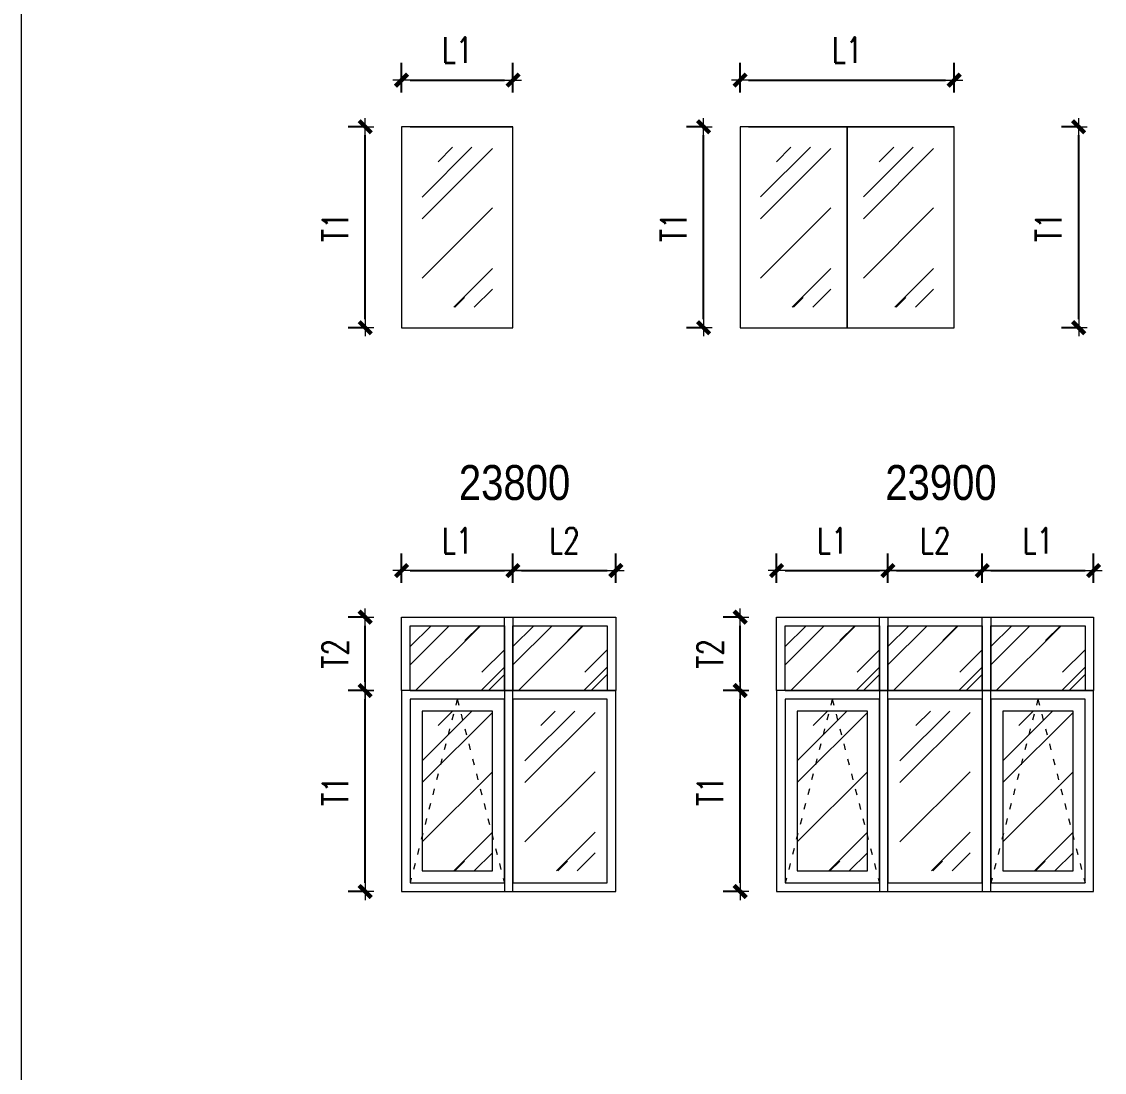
# Model space of a CAD drawing. Header units: centimetres. Extents: x 241563 to 294181, y -34797 to 61752.
# Drawn here: x 247733 to 254052, y 23763 to 29897 of the extents above; entities that cross this region are included whole.
import ezdxf

# ---------------------------------------------------------------- set-up
doc = ezdxf.new("R2010")
doc.units = ezdxf.units.CM
doc.header["$MEASUREMENT"] = 0
doc.linetypes.add('ACAD_ISO03W100', pattern=[30, 12, -18])
doc.layers.add('0.00', color=130, linetype='Continuous', lineweight=0)
doc.styles.add('ISO', font='ARIALN.TTF')
doc.styles.add('TEXT', font='simplex.shx', dxfattribs={"width": 0.75})
doc.dimstyles.new('D100B', dxfattribs={"dimscale": 100, "dimtxt": 1.5, "dimasz": 0.5, "dimexe": 1, "dimexo": 2, "dimgap": 1, "dimtad": 1, "dimdec": 0, "dimzin": 0, "dimdsep": 46, "dimtxsty": 'TEXT', "dimblk1": 'tick', "dimblk2": 'tick', "dimsah": 1, "dimcen": 0, "dimclre": 15, "dimadec": 0, "dimazin": 0, "dimtfac": 1, "dimtdec": 0, "dimtix": 1, "dimtmove": 2, "dimatfit": 3, "dimldrblk": 'tick', "dimfxl": 1, "dimtolj": 1, "dimtzin": 0, "dimarcsym": 0})

# ---------------------------------------------------------------- blocks, each defined once
blk = doc.blocks.new('tick')
for p, q in [((-1, 0), (1, 0)), ((0, 1), (0, -1))]:
    blk.add_line(p, q)
at = {"const_width": 0.5}
blk.add_lwpolyline([(-0.71, -0.71), (0.71, 0.71)], dxfattribs=at)
blk = doc.blocks.new('*D665')
at = {"layer": '0.00', "color": 15, "linetype": 'Continuous', "lineweight": -2, "ltscale": 2, "transparency": 16777216}
for p, q in [((249950.4, 29483.3), (249950.4, 29655.4)), ((250600.4, 29483.3), (250600.4, 29655.4))]:
    blk.add_line(p, q, dxfattribs=at)
at = {"layer": '0.00', "color": 0, "linetype": 'Continuous', "lineweight": -2, "ltscale": 2, "transparency": 16777216}
blk.add_line((250000.4, 29555.4), (250550.4, 29555.4), dxfattribs=at)
at = {"layer": 'Defpoints', "color": 0, "linetype": 'Continuous', "ltscale": 2, "transparency": 16777216}
for p in [(250600.4, 29555.4), (249950.4, 29283.3), (250600.4, 29283.3)]:
    blk.add_point(p, dxfattribs=at)
at = {"layer": '0.00', "color": 0, "linetype": 'Continuous', "lineweight": -2, "ltscale": 2, "transparency": 16777216, "xscale": 50, "yscale": 50, "zscale": 50, "rotation": 180}
blk.add_blockref('tick', (249950.4, 29555.4), dxfattribs=at)
at = {"layer": '0.00', "color": 0, "linetype": 'Continuous', "lineweight": -2, "ltscale": 2, "transparency": 16777216, "xscale": 50, "yscale": 50, "zscale": 50}
blk.add_blockref('tick', (250600.4, 29555.4), dxfattribs=at)
at = {"layer": '0.00', "color": 0, "linetype": 'Continuous', "ltscale": 2, "transparency": 16777216, "insert": (250275.4, 29730.4), "char_height": 150, "attachment_point": 5, "style": 'TEXT'}
blk.add_mtext('\\A1;L1', dxfattribs=at)
blk = doc.blocks.new('*D666')
at = {"layer": '0.00', "color": 15, "linetype": 'Continuous', "lineweight": -2, "ltscale": 2, "transparency": 16777216}
for p, q in [((251925.6, 29483.3), (251925.6, 29655.4)), ((253175.6, 29483.3), (253175.6, 29655.4))]:
    blk.add_line(p, q, dxfattribs=at)
at = {"layer": '0.00', "color": 0, "linetype": 'Continuous', "lineweight": -2, "ltscale": 2, "transparency": 16777216}
blk.add_line((251975.6, 29555.4), (253125.6, 29555.4), dxfattribs=at)
at = {"layer": 'Defpoints', "color": 0, "linetype": 'Continuous', "ltscale": 2, "transparency": 16777216}
for p in [(253175.6, 29555.4), (251925.6, 29283.3), (253175.6, 29283.3)]:
    blk.add_point(p, dxfattribs=at)
at = {"layer": '0.00', "color": 0, "linetype": 'Continuous', "lineweight": -2, "ltscale": 2, "transparency": 16777216, "xscale": 50, "yscale": 50, "zscale": 50, "rotation": 180}
blk.add_blockref('tick', (251925.6, 29555.4), dxfattribs=at)
at = {"layer": '0.00', "color": 0, "linetype": 'Continuous', "lineweight": -2, "ltscale": 2, "transparency": 16777216, "xscale": 50, "yscale": 50, "zscale": 50}
blk.add_blockref('tick', (253175.6, 29555.4), dxfattribs=at)
at = {"layer": '0.00', "color": 0, "linetype": 'Continuous', "ltscale": 2, "transparency": 16777216, "insert": (252550.6, 29730.4), "char_height": 150, "attachment_point": 5, "style": 'TEXT'}
blk.add_mtext('\\A1;L1', dxfattribs=at)
blk = doc.blocks.new('*D670')
at = {"layer": '0.00', "color": 15, "linetype": 'Continuous', "lineweight": -2, "ltscale": 2, "transparency": 16777216}
for p, q in [((249950.4, 26619.8), (249950.4, 26792)), ((250600.4, 26619.8), (250600.4, 26792))]:
    blk.add_line(p, q, dxfattribs=at)
at = {"layer": '0.00', "color": 0, "linetype": 'Continuous', "lineweight": -2, "ltscale": 2, "transparency": 16777216}
blk.add_line((250000.4, 26692), (250550.4, 26692), dxfattribs=at)
at = {"layer": 'Defpoints', "color": 0, "linetype": 'Continuous', "ltscale": 2, "transparency": 16777216}
for p in [(250600.4, 26692), (249950.4, 26419.8), (250600.4, 26419.8)]:
    blk.add_point(p, dxfattribs=at)
at = {"layer": '0.00', "color": 0, "linetype": 'Continuous', "lineweight": -2, "ltscale": 2, "transparency": 16777216, "xscale": 50, "yscale": 50, "zscale": 50, "rotation": 180}
blk.add_blockref('tick', (249950.4, 26692), dxfattribs=at)
at = {"layer": '0.00', "color": 0, "linetype": 'Continuous', "lineweight": -2, "ltscale": 2, "transparency": 16777216, "xscale": 50, "yscale": 50, "zscale": 50}
blk.add_blockref('tick', (250600.4, 26692), dxfattribs=at)
at = {"layer": '0.00', "color": 0, "linetype": 'Continuous', "ltscale": 2, "transparency": 16777216, "insert": (250275.4, 26867), "char_height": 150, "attachment_point": 5, "style": 'TEXT'}
blk.add_mtext('\\A1;L1', dxfattribs=at)
blk = doc.blocks.new('*D671')
at = {"layer": '0.00', "color": 15, "linetype": 'Continuous', "lineweight": -2, "ltscale": 2, "transparency": 16777216}
for p, q in [((252139.1, 26619.8), (252139.1, 26792)), ((252789.1, 26619.8), (252789.1, 26792))]:
    blk.add_line(p, q, dxfattribs=at)
at = {"layer": '0.00', "color": 0, "linetype": 'Continuous', "lineweight": -2, "ltscale": 2, "transparency": 16777216}
blk.add_line((252189.1, 26692), (252739.1, 26692), dxfattribs=at)
at = {"layer": 'Defpoints', "color": 0, "linetype": 'Continuous', "ltscale": 2, "transparency": 16777216}
for p in [(252789.1, 26692), (252139.1, 26419.8), (252789.1, 26419.8)]:
    blk.add_point(p, dxfattribs=at)
at = {"layer": '0.00', "color": 0, "linetype": 'Continuous', "lineweight": -2, "ltscale": 2, "transparency": 16777216, "xscale": 50, "yscale": 50, "zscale": 50, "rotation": 180}
blk.add_blockref('tick', (252139.1, 26692), dxfattribs=at)
at = {"layer": '0.00', "color": 0, "linetype": 'Continuous', "lineweight": -2, "ltscale": 2, "transparency": 16777216, "xscale": 50, "yscale": 50, "zscale": 50}
blk.add_blockref('tick', (252789.1, 26692), dxfattribs=at)
at = {"layer": '0.00', "color": 0, "linetype": 'Continuous', "ltscale": 2, "transparency": 16777216, "insert": (252464.1, 26867), "char_height": 150, "attachment_point": 5, "style": 'TEXT'}
blk.add_mtext('\\A1;L1', dxfattribs=at)
blk = doc.blocks.new('*D683')
at = {"layer": '0.00', "color": 15, "linetype": 'Continuous', "lineweight": -2, "ltscale": 2, "transparency": 16777216}
for p, q in [((250600.4, 26619.8), (250600.4, 26792)), ((251200.4, 26619.8), (251200.4, 26792))]:
    blk.add_line(p, q, dxfattribs=at)
at = {"layer": '0.00', "color": 0, "linetype": 'Continuous', "lineweight": -2, "ltscale": 2, "transparency": 16777216}
blk.add_line((250650.4, 26692), (251150.4, 26692), dxfattribs=at)
at = {"layer": 'Defpoints', "color": 0, "linetype": 'Continuous', "ltscale": 2, "transparency": 16777216}
for p in [(251200.4, 26692), (250600.4, 26419.8), (251200.4, 26419.8)]:
    blk.add_point(p, dxfattribs=at)
at = {"layer": '0.00', "color": 0, "linetype": 'Continuous', "lineweight": -2, "ltscale": 2, "transparency": 16777216, "xscale": 50, "yscale": 50, "zscale": 50, "rotation": 180}
blk.add_blockref('tick', (250600.4, 26692), dxfattribs=at)
at = {"layer": '0.00', "color": 0, "linetype": 'Continuous', "lineweight": -2, "ltscale": 2, "transparency": 16777216, "xscale": 50, "yscale": 50, "zscale": 50}
blk.add_blockref('tick', (251200.4, 26692), dxfattribs=at)
at = {"layer": '0.00', "color": 0, "linetype": 'Continuous', "ltscale": 2, "transparency": 16777216, "insert": (250900.4, 26867), "char_height": 150, "attachment_point": 5, "style": 'TEXT'}
blk.add_mtext('\\A1;L2', dxfattribs=at)
blk = doc.blocks.new('*D684')
at = {"layer": '0.00', "color": 15, "linetype": 'Continuous', "lineweight": -2, "ltscale": 2, "transparency": 16777216}
for p, q in [((252789.1, 26619.8), (252789.1, 26792)), ((253339.1, 26619.8), (253339.1, 26792))]:
    blk.add_line(p, q, dxfattribs=at)
at = {"layer": '0.00', "color": 0, "linetype": 'Continuous', "lineweight": -2, "ltscale": 2, "transparency": 16777216}
blk.add_line((252839.1, 26692), (253289.1, 26692), dxfattribs=at)
at = {"layer": 'Defpoints', "color": 0, "linetype": 'Continuous', "ltscale": 2, "transparency": 16777216}
for p in [(253339.1, 26692), (252789.1, 26419.8), (253339.1, 26419.8)]:
    blk.add_point(p, dxfattribs=at)
at = {"layer": '0.00', "color": 0, "linetype": 'Continuous', "lineweight": -2, "ltscale": 2, "transparency": 16777216, "xscale": 50, "yscale": 50, "zscale": 50, "rotation": 180}
blk.add_blockref('tick', (252789.1, 26692), dxfattribs=at)
at = {"layer": '0.00', "color": 0, "linetype": 'Continuous', "lineweight": -2, "ltscale": 2, "transparency": 16777216, "xscale": 50, "yscale": 50, "zscale": 50}
blk.add_blockref('tick', (253339.1, 26692), dxfattribs=at)
at = {"layer": '0.00', "color": 0, "linetype": 'Continuous', "ltscale": 2, "transparency": 16777216, "insert": (253064.1, 26867), "char_height": 150, "attachment_point": 5, "style": 'TEXT'}
blk.add_mtext('\\A1;L2', dxfattribs=at)
blk = doc.blocks.new('*D685')
at = {"layer": '0.00', "color": 15, "linetype": 'Continuous', "lineweight": -2, "ltscale": 2, "transparency": 16777216}
for p, q in [((253339.1, 26619.8), (253339.1, 26792)), ((253989.1, 26619.8), (253989.1, 26792))]:
    blk.add_line(p, q, dxfattribs=at)
at = {"layer": '0.00', "color": 0, "linetype": 'Continuous', "lineweight": -2, "ltscale": 2, "transparency": 16777216}
blk.add_line((253389.1, 26692), (253939.1, 26692), dxfattribs=at)
at = {"layer": 'Defpoints', "color": 0, "linetype": 'Continuous', "ltscale": 2, "transparency": 16777216}
for p in [(253989.1, 26692), (253339.1, 26419.8), (253989.1, 26419.8)]:
    blk.add_point(p, dxfattribs=at)
at = {"layer": '0.00', "color": 0, "linetype": 'Continuous', "lineweight": -2, "ltscale": 2, "transparency": 16777216, "xscale": 50, "yscale": 50, "zscale": 50, "rotation": 180}
blk.add_blockref('tick', (253339.1, 26692), dxfattribs=at)
at = {"layer": '0.00', "color": 0, "linetype": 'Continuous', "lineweight": -2, "ltscale": 2, "transparency": 16777216, "xscale": 50, "yscale": 50, "zscale": 50}
blk.add_blockref('tick', (253989.1, 26692), dxfattribs=at)
at = {"layer": '0.00', "color": 0, "linetype": 'Continuous', "ltscale": 2, "transparency": 16777216, "insert": (253664.1, 26867), "char_height": 150, "attachment_point": 5, "style": 'TEXT'}
blk.add_mtext('\\A1;L1', dxfattribs=at)
blk = doc.blocks.new('*D746')
at = {"layer": '0.00', "color": 15, "linetype": 'Continuous', "lineweight": -2, "ltscale": 2, "transparency": 16777216}
for p, q in [((249750.4, 29283.3), (249638.1, 29283.3)), ((249750.4, 28109.9), (249638.1, 28109.9))]:
    blk.add_line(p, q, dxfattribs=at)
at = {"layer": '0.00', "color": 0, "linetype": 'Continuous', "lineweight": -2, "ltscale": 2, "transparency": 16777216}
blk.add_line((249738.1, 28159.9), (249738.1, 29233.3), dxfattribs=at)
at = {"layer": 'Defpoints', "color": 0, "linetype": 'Continuous', "ltscale": 2, "transparency": 16777216}
for p in [(249738.1, 29283.3), (249950.4, 29283.3), (249950.4, 28109.9)]:
    blk.add_point(p, dxfattribs=at)
at = {"layer": '0.00', "color": 0, "linetype": 'Continuous', "lineweight": -2, "ltscale": 2, "transparency": 16777216, "xscale": 50, "yscale": 50, "zscale": 50}
for p, rotation in [((249738.1, 29283.3), 90), ((249738.1, 28109.9), 270)]:
    blk.add_blockref('tick', p, dxfattribs=dict(at, rotation=rotation))
at = {"layer": '0.00', "color": 0, "linetype": 'Continuous', "ltscale": 2, "transparency": 16777216, "insert": (249563.1, 28696.6), "char_height": 150, "attachment_point": 5, "rotation": 90, "style": 'TEXT'}
blk.add_mtext('\\A1;T1', dxfattribs=at)
blk = doc.blocks.new('*D747')
at = {"layer": '0.00', "color": 15, "linetype": 'Continuous', "lineweight": -2, "ltscale": 2, "transparency": 16777216}
for p, q in [((251725.6, 29283.3), (251613.2, 29283.3)), ((251725.6, 28109.9), (251613.2, 28109.9))]:
    blk.add_line(p, q, dxfattribs=at)
at = {"layer": '0.00', "color": 0, "linetype": 'Continuous', "lineweight": -2, "ltscale": 2, "transparency": 16777216}
blk.add_line((251713.2, 28159.9), (251713.2, 29233.3), dxfattribs=at)
at = {"layer": 'Defpoints', "color": 0, "linetype": 'Continuous', "ltscale": 2, "transparency": 16777216}
for p in [(251713.2, 29283.3), (251925.6, 29283.3), (251925.6, 28109.9)]:
    blk.add_point(p, dxfattribs=at)
at = {"layer": '0.00', "color": 0, "linetype": 'Continuous', "lineweight": -2, "ltscale": 2, "transparency": 16777216, "xscale": 50, "yscale": 50, "zscale": 50}
for p, rotation in [((251713.2, 29283.3), 90), ((251713.2, 28109.9), 270)]:
    blk.add_blockref('tick', p, dxfattribs=dict(at, rotation=rotation))
at = {"layer": '0.00', "color": 0, "linetype": 'Continuous', "ltscale": 2, "transparency": 16777216, "insert": (251538.2, 28696.6), "char_height": 150, "attachment_point": 5, "rotation": 90, "style": 'TEXT'}
blk.add_mtext('\\A1;T1', dxfattribs=at)
blk = doc.blocks.new('*D748')
at = {"layer": '0.00', "color": 15, "linetype": 'Continuous', "lineweight": -2, "ltscale": 2, "transparency": 16777216}
for p, q in [((253914.2, 29283.3), (253801.9, 29283.3)), ((253914.2, 28109.9), (253801.9, 28109.9))]:
    blk.add_line(p, q, dxfattribs=at)
at = {"layer": '0.00', "color": 0, "linetype": 'Continuous', "lineweight": -2, "ltscale": 2, "transparency": 16777216}
blk.add_line((253901.9, 28159.9), (253901.9, 29233.3), dxfattribs=at)
at = {"layer": 'Defpoints', "color": 0, "linetype": 'Continuous', "ltscale": 2, "transparency": 16777216}
for p in [(253901.9, 29283.3), (254114.2, 29283.3), (254114.2, 28109.9)]:
    blk.add_point(p, dxfattribs=at)
at = {"layer": '0.00', "color": 0, "linetype": 'Continuous', "lineweight": -2, "ltscale": 2, "transparency": 16777216, "xscale": 50, "yscale": 50, "zscale": 50}
for p, rotation in [((253901.9, 29283.3), 90), ((253901.9, 28109.9), 270)]:
    blk.add_blockref('tick', p, dxfattribs=dict(at, rotation=rotation))
at = {"layer": '0.00', "color": 0, "linetype": 'Continuous', "ltscale": 2, "transparency": 16777216, "insert": (253726.9, 28696.6), "char_height": 150, "attachment_point": 5, "rotation": 90, "style": 'TEXT'}
blk.add_mtext('\\A1;T1', dxfattribs=at)
blk = doc.blocks.new('*D751')
at = {"layer": '0.00', "color": 15, "linetype": 'Continuous', "lineweight": -2, "ltscale": 2, "transparency": 16777216}
for p, q in [((249750.4, 26419.8), (249638.1, 26419.8)), ((249750.4, 25991.5), (249638.1, 25991.5))]:
    blk.add_line(p, q, dxfattribs=at)
at = {"layer": '0.00', "color": 0, "linetype": 'Continuous', "lineweight": -2, "ltscale": 2, "transparency": 16777216}
blk.add_line((249738.1, 26041.5), (249738.1, 26369.8), dxfattribs=at)
at = {"layer": 'Defpoints', "color": 0, "linetype": 'Continuous', "ltscale": 2, "transparency": 16777216}
for p in [(249738.1, 26419.8), (249950.4, 26419.8), (249950.4, 25991.5)]:
    blk.add_point(p, dxfattribs=at)
at = {"layer": '0.00', "color": 0, "linetype": 'Continuous', "lineweight": -2, "ltscale": 2, "transparency": 16777216, "xscale": 50, "yscale": 50, "zscale": 50}
for p, rotation in [((249738.1, 26419.8), 90), ((249738.1, 25991.5), 270)]:
    blk.add_blockref('tick', p, dxfattribs=dict(at, rotation=rotation))
at = {"layer": '0.00', "color": 0, "linetype": 'Continuous', "ltscale": 2, "transparency": 16777216, "insert": (249563.1, 26205.7), "char_height": 150, "attachment_point": 5, "rotation": 90, "style": 'TEXT'}
blk.add_mtext('\\A1;T2', dxfattribs=at)
blk = doc.blocks.new('*D752')
at = {"layer": '0.00', "color": 15, "linetype": 'Continuous', "lineweight": -2, "ltscale": 2, "transparency": 16777216}
for p, q in [((249750.4, 25991.5), (249638.1, 25991.5)), ((249750.4, 24818.1), (249638.1, 24818.1))]:
    blk.add_line(p, q, dxfattribs=at)
at = {"layer": '0.00', "color": 0, "linetype": 'Continuous', "lineweight": -2, "ltscale": 2, "transparency": 16777216}
blk.add_line((249738.1, 24868.1), (249738.1, 25941.5), dxfattribs=at)
at = {"layer": 'Defpoints', "color": 0, "linetype": 'Continuous', "ltscale": 2, "transparency": 16777216}
for p in [(249738.1, 25991.5), (249950.4, 25991.5), (249950.4, 24818.1)]:
    blk.add_point(p, dxfattribs=at)
at = {"layer": '0.00', "color": 0, "linetype": 'Continuous', "lineweight": -2, "ltscale": 2, "transparency": 16777216, "xscale": 50, "yscale": 50, "zscale": 50}
for p, rotation in [((249738.1, 25991.5), 90), ((249738.1, 24818.1), 270)]:
    blk.add_blockref('tick', p, dxfattribs=dict(at, rotation=rotation))
at = {"layer": '0.00', "color": 0, "linetype": 'Continuous', "ltscale": 2, "transparency": 16777216, "insert": (249563.1, 25404.8), "char_height": 150, "attachment_point": 5, "rotation": 90, "style": 'TEXT'}
blk.add_mtext('\\A1;T1', dxfattribs=at)
blk = doc.blocks.new('*D753')
at = {"layer": '0.00', "color": 15, "linetype": 'Continuous', "lineweight": -2, "ltscale": 2, "transparency": 16777216}
for p, q in [((251939.1, 26419.8), (251826.7, 26419.8)), ((251939.1, 25991.5), (251826.7, 25991.5))]:
    blk.add_line(p, q, dxfattribs=at)
at = {"layer": '0.00', "color": 0, "linetype": 'Continuous', "lineweight": -2, "ltscale": 2, "transparency": 16777216}
blk.add_line((251926.7, 26041.5), (251926.7, 26369.8), dxfattribs=at)
at = {"layer": 'Defpoints', "color": 0, "linetype": 'Continuous', "ltscale": 2, "transparency": 16777216}
for p in [(251926.7, 26419.8), (252139.1, 26419.8), (252139.1, 25991.5)]:
    blk.add_point(p, dxfattribs=at)
at = {"layer": '0.00', "color": 0, "linetype": 'Continuous', "lineweight": -2, "ltscale": 2, "transparency": 16777216, "xscale": 50, "yscale": 50, "zscale": 50}
for p, rotation in [((251926.7, 26419.8), 90), ((251926.7, 25991.5), 270)]:
    blk.add_blockref('tick', p, dxfattribs=dict(at, rotation=rotation))
at = {"layer": '0.00', "color": 0, "linetype": 'Continuous', "ltscale": 2, "transparency": 16777216, "insert": (251751.7, 26205.7), "char_height": 150, "attachment_point": 5, "rotation": 90, "style": 'TEXT'}
blk.add_mtext('\\A1;T2', dxfattribs=at)
blk = doc.blocks.new('*D754')
at = {"layer": '0.00', "color": 15, "linetype": 'Continuous', "lineweight": -2, "ltscale": 2, "transparency": 16777216}
for p, q in [((251939.1, 25991.5), (251826.7, 25991.5)), ((251939.1, 24818.1), (251826.7, 24818.1))]:
    blk.add_line(p, q, dxfattribs=at)
at = {"layer": '0.00', "color": 0, "linetype": 'Continuous', "lineweight": -2, "ltscale": 2, "transparency": 16777216}
blk.add_line((251926.7, 24868.1), (251926.7, 25941.5), dxfattribs=at)
at = {"layer": 'Defpoints', "color": 0, "linetype": 'Continuous', "ltscale": 2, "transparency": 16777216}
for p in [(251926.7, 25991.5), (252139.1, 25991.5), (252139.1, 24818.1)]:
    blk.add_point(p, dxfattribs=at)
at = {"layer": '0.00', "color": 0, "linetype": 'Continuous', "lineweight": -2, "ltscale": 2, "transparency": 16777216, "xscale": 50, "yscale": 50, "zscale": 50}
for p, rotation in [((251926.7, 25991.5), 90), ((251926.7, 24818.1), 270)]:
    blk.add_blockref('tick', p, dxfattribs=dict(at, rotation=rotation))
at = {"layer": '0.00', "color": 0, "linetype": 'Continuous', "ltscale": 2, "transparency": 16777216, "insert": (251751.7, 25404.8), "char_height": 150, "attachment_point": 5, "rotation": 90, "style": 'TEXT'}
blk.add_mtext('\\A1;T1', dxfattribs=at)

msp = doc.modelspace()

# ---------------------------------------------------------------- hatches: boundary and pattern name
at = {"layer": '0.00', "linetype": 'Continuous', "ltscale": 2}
h = msp.add_hatch(dxfattribs=at)
h.set_pattern_fill('AR-RROOF', color=4, scale=500, angle=45)
h.set_pattern_definition([(45, (-5230.8, 10325.25), (424.2641, 1131.37085), [7500, -1000, 2500, -500]), (45, (-4937.34, 10972.26), (-823.7794, 116.6726), [1500, -165, 3000, -375]), (45, (-5354.53, 10802.55), (1601.59686, 2075.3584), [4000, -700, 2000, -500])])
h.paths.add_polyline_path([(250480.4, 29163.3), (250070.4, 29163.3), (250070.4, 28229.9), (250480.4, 28229.9)])
h = msp.add_hatch(dxfattribs=at)
h.set_pattern_fill('AR-RROOF', color=4, scale=500, angle=45)
h.set_pattern_definition([(45, (-3255.6, 10325.25), (424.2641, 1131.37085), [7500, -1000, 2500, -500]), (45, (-2962.2, 10972.26), (-823.7794, 116.6726), [1500, -165, 3000, -375]), (45, (-3379.36, 10802.55), (1601.59686, 2075.3584), [4000, -700, 2000, -500])])
h.paths.add_polyline_path([(252455.6, 29163.3), (252045.6, 29163.3), (252045.6, 28229.9), (252455.6, 28229.9)])
h = msp.add_hatch(dxfattribs=at)
h.set_pattern_fill('AR-RROOF', color=4, scale=500, angle=45)
h.set_pattern_definition([(45, (-2655.6, 10325.25), (424.2641, 1131.37085), [7500, -1000, 2500, -500]), (45, (-2362.2, 10972.26), (-823.7794, 116.6726), [1500, -165, 3000, -375]), (45, (-2779.36, 10802.55), (1601.59686, 2075.3584), [4000, -700, 2000, -500])])
h.paths.add_polyline_path([(253055.6, 29163.3), (252645.6, 29163.3), (252645.6, 28229.9), (253055.6, 28229.9)])
h = msp.add_hatch(dxfattribs=at)
h.set_pattern_fill('AR-RROOF', color=4, scale=300, angle=45)
h.set_pattern_definition([(45, (-52539.5, -6324.37), (254.55844, 678.8225), [4500, -600, 1500, -300]), (45, (-52363.4, -5936.17), (-494.26764, 70.00357), [900, -99, 1800, -225]), (45, (-52613.73, -6038), (960.95812, 1245.21504), [2400, -420, 1200, -300])])
h.paths.add_polyline_path([(250550.4, 26369.8), (250000.4, 26369.8), (250000.4, 25991.5), (250550.4, 25991.5)])
h = msp.add_hatch(dxfattribs=at)
h.set_pattern_fill('AR-RROOF', color=4, scale=300, angle=45)
h.set_pattern_definition([(45, (-51939.5, -6324.37), (254.55844, 678.8225), [4500, -600, 1500, -300]), (45, (-51763.4, -5936.17), (-494.26764, 70.00357), [900, -99, 1800, -225]), (45, (-52013.73, -6038), (960.95812, 1245.21504), [2400, -420, 1200, -300])])
h.paths.add_polyline_path([(251150.4, 26369.8), (250600.4, 26369.8), (250600.4, 25991.5), (251150.4, 25991.5)])
h = msp.add_hatch(dxfattribs=at)
h.set_pattern_fill('AR-RROOF', color=4, scale=300, angle=45)
h.set_pattern_definition([(45, (-50350.85, -6324.37), (254.55844, 678.8225), [4500, -600, 1500, -300]), (45, (-50174.8, -5936.17), (-494.26764, 70.00357), [900, -99, 1800, -225]), (45, (-50425.1, -6038), (960.95812, 1245.21504), [2400, -420, 1200, -300])])
h.paths.add_polyline_path([(252739.1, 26369.8), (252189.1, 26369.8), (252189.1, 25991.5), (252739.1, 25991.5)])
h = msp.add_hatch(dxfattribs=at)
h.set_pattern_fill('AR-RROOF', color=4, scale=300, angle=45)
h.set_pattern_definition([(45, (-49750.85, -6324.37), (254.55844, 678.8225), [4500, -600, 1500, -300]), (45, (-49574.8, -5936.17), (-494.26764, 70.00357), [900, -99, 1800, -225]), (45, (-49825.1, -6038), (960.95812, 1245.21504), [2400, -420, 1200, -300])])
h.paths.add_polyline_path([(253339.1, 26369.8), (252789.1, 26369.8), (252789.1, 25991.5), (253339.1, 25991.5)])
h = msp.add_hatch(dxfattribs=at)
h.set_pattern_fill('AR-RROOF', color=4, scale=300, angle=45)
h.set_pattern_definition([(45, (-49150.85, -6324.37), (254.55844, 678.8225), [4500, -600, 1500, -300]), (45, (-48974.8, -5936.17), (-494.26764, 70.00357), [900, -99, 1800, -225]), (45, (-49225.1, -6038), (960.95812, 1245.21504), [2400, -420, 1200, -300])])
h.paths.add_polyline_path([(253939.1, 26369.8), (253389.1, 26369.8), (253389.1, 25991.5), (253939.1, 25991.5)])
h = msp.add_hatch(dxfattribs=at)
h.set_pattern_fill('AR-RROOF', color=4, scale=500, angle=45)
h.set_pattern_definition([(45, (-5230.8, 7033.5), (424.2641, 1131.37085), [7500, -1000, 2500, -500]), (45, (-4937.34, 7680.5), (-823.7794, 116.6726), [1500, -165, 3000, -375]), (45, (-5354.53, 7510.8), (1601.59686, 2075.3584), [4000, -700, 2000, -500])])
h.paths.add_polyline_path([(250480.4, 25871.5), (250070.4, 25871.5), (250070.4, 24938.1), (250480.4, 24938.1)])
h = msp.add_hatch(dxfattribs=at)
h.set_pattern_fill('AR-RROOF', color=4, scale=500, angle=45)
h.set_pattern_definition([(45, (-4630.8, 7033.5), (424.2641, 1131.37085), [7500, -1000, 2500, -500]), (45, (-4337.34, 7680.5), (-823.7794, 116.6726), [1500, -165, 3000, -375]), (45, (-4754.53, 7510.8), (1601.59686, 2075.3584), [4000, -700, 2000, -500])])
h.paths.add_polyline_path([(251080.4, 25871.5), (250670.4, 25871.5), (250670.4, 24938.1), (251080.4, 24938.1)])
h = msp.add_hatch(dxfattribs=at)
h.set_pattern_fill('AR-RROOF', color=4, scale=500, angle=45)
h.set_pattern_definition([(45, (-3042.15, 7033.5), (424.2641, 1131.37085), [7500, -1000, 2500, -500]), (45, (-2748.7, 7680.5), (-823.7794, 116.6726), [1500, -165, 3000, -375]), (45, (-3165.9, 7510.8), (1601.59686, 2075.3584), [4000, -700, 2000, -500])])
h.paths.add_polyline_path([(252669.1, 25871.5), (252259.1, 25871.5), (252259.1, 24938.1), (252669.1, 24938.1)])
h = msp.add_hatch(dxfattribs=at)
h.set_pattern_fill('AR-RROOF', color=4, scale=500, angle=45)
h.set_pattern_definition([(45, (-2442.15, 7033.5), (424.2641, 1131.37085), [7500, -1000, 2500, -500]), (45, (-2148.7, 7680.5), (-823.7794, 116.6726), [1500, -165, 3000, -375]), (45, (-2565.9, 7510.8), (1601.59686, 2075.3584), [4000, -700, 2000, -500])])
h.paths.add_polyline_path([(253269.1, 25871.5), (252859.1, 25871.5), (252859.1, 24938.1), (253269.1, 24938.1)])
h = msp.add_hatch(dxfattribs=at)
h.set_pattern_fill('AR-RROOF', color=4, scale=500, angle=45)
h.set_pattern_definition([(45, (-1842.15, 7033.5), (424.2641, 1131.37085), [7500, -1000, 2500, -500]), (45, (-1548.7, 7680.5), (-823.7794, 116.6726), [1500, -165, 3000, -375]), (45, (-1965.9, 7510.8), (1601.59686, 2075.3584), [4000, -700, 2000, -500])])
h.paths.add_polyline_path([(253869.1, 25871.5), (253459.1, 25871.5), (253459.1, 24938.1), (253869.1, 24938.1)])

# ---------------------------------------------------------------- linework, layer by layer
at = {"layer": '0.00', "color": 40, "linetype": 'Continuous', "ltscale": 2, "true_color": 0xf8d731}
for p, q in [((250000.4, 29283.3), (250600.4, 29283.3)), ((251975.6, 29283.3), (252575.6, 29283.3)), ((252575.6, 29283.3), (253175.6, 29283.3)), ((250000.4, 25991.5), (250600.4, 25991.5)), ((250600.4, 25991.5), (251200.4, 25991.5)), ((252189.1, 25991.5), (252789.1, 25991.5)), ((252789.1, 25991.5), (253389.1, 25991.5)), ((253389.1, 25991.5), (253989.1, 25991.5))]:
    msp.add_line(p, q, dxfattribs=at)
at = {"layer": '0.00', "color": 6, "linetype": 'Continuous', "ltscale": 2}
msp.add_lwpolyline([(247733.3, 45822.8), (274707.4, 45822.8), (274707.4, 23609.2), (247733.3, 23609.2)], close=True, dxfattribs=at)
at = {"layer": '0.00', "color": 40, "linetype": 'Continuous', "ltscale": 2, "true_color": 0xf8d731}
for points in [[(250600.4, 29283.3), (249950.4, 29283.3), (249950.4, 28109.9), (250600.4, 28109.9)], [(252550.6, 29283.3), (251925.6, 29283.3), (251925.6, 28109.9), (252550.6, 28109.9)], [(253175.6, 29283.3), (252550.6, 29283.3), (252550.6, 28109.9), (253175.6, 28109.9)], [(250600.4, 25991.5), (249950.4, 25991.5), (249950.4, 24818.1), (250600.4, 24818.1)], [(251200.4, 25991.5), (250550.4, 25991.5), (250550.4, 24818.1), (251200.4, 24818.1)], [(252789.1, 25991.5), (252139.1, 25991.5), (252139.1, 24818.1), (252789.1, 24818.1)], [(253389.1, 25991.5), (252739.1, 25991.5), (252739.1, 24818.1), (253389.1, 24818.1)], [(253989.1, 25991.5), (253339.1, 25991.5), (253339.1, 24818.1), (253989.1, 24818.1)], [(250550.4, 25941.5), (250000.4, 25941.5), (250000.4, 24868.1), (250550.4, 24868.1)], [(251150.4, 25941.5), (250600.4, 25941.5), (250600.4, 24868.1), (251150.4, 24868.1)], [(252739.1, 25941.5), (252189.1, 25941.5), (252189.1, 24868.1), (252739.1, 24868.1)], [(253339.1, 25941.5), (252789.1, 25941.5), (252789.1, 24868.1), (253339.1, 24868.1)], [(253939.1, 25941.5), (253389.1, 25941.5), (253389.1, 24868.1), (253939.1, 24868.1)], [(250480.4, 25871.5), (250070.4, 25871.5), (250070.4, 24938.1), (250480.4, 24938.1)], [(252669.1, 25871.5), (252259.1, 25871.5), (252259.1, 24938.1), (252669.1, 24938.1)], [(253869.1, 25871.5), (253459.1, 25871.5), (253459.1, 24938.1), (253869.1, 24938.1)]]:
    msp.add_lwpolyline(points, close=True, dxfattribs=at)
at = {"layer": '0.00', "color": 40, "linetype": 'Continuous', "ltscale": 0.5, "true_color": 0xf8d731}
for points in [[(250600.4, 25991.5), (249950.4, 25991.5), (249950.4, 26419.8), (250600.4, 26419.8)], [(251200.4, 25991.5), (250550.4, 25991.5), (250550.4, 26419.8), (251200.4, 26419.8)], [(252789.1, 25991.5), (252139.1, 25991.5), (252139.1, 26419.8), (252789.1, 26419.8)], [(253389.1, 25991.5), (252739.1, 25991.5), (252739.1, 26419.8), (253389.1, 26419.8)], [(253989.1, 25991.5), (253339.1, 25991.5), (253339.1, 26419.8), (253989.1, 26419.8)], [(250550.4, 25991.5), (250000.4, 25991.5), (250000.4, 26369.8), (250550.4, 26369.8)], [(251150.4, 25991.5), (250600.4, 25991.5), (250600.4, 26369.8), (251150.4, 26369.8)], [(252739.1, 25991.5), (252189.1, 25991.5), (252189.1, 26369.8), (252739.1, 26369.8)], [(253339.1, 25991.5), (252789.1, 25991.5), (252789.1, 26369.8), (253339.1, 26369.8)], [(253939.1, 25991.5), (253389.1, 25991.5), (253389.1, 26369.8), (253939.1, 26369.8)]]:
    msp.add_lwpolyline(points, close=True, dxfattribs=at)
at = {"layer": '0.00', "color": 40, "linetype": 'ACAD_ISO03W100', "ltscale": 3, "true_color": 0xf8d731}
for points in [[(250275.4, 25941.5), (250000.4, 24868.1)], [(250275.4, 25941.5), (250550.4, 24868.1)], [(252464.1, 25941.5), (252189.1, 24868.1)], [(252464.1, 25941.5), (252739.1, 24868.1)], [(253664.1, 25941.5), (253389.1, 24868.1)], [(253664.1, 25941.5), (253939.1, 24868.1)]]:
    msp.add_lwpolyline(points, dxfattribs=at)

# ---------------------------------------------------------------- texts
at = {"layer": '0.00', "color": 40, "linetype": 'Continuous', "true_color": 0xf8d731, "char_height": 204.1, "width": 604.134, "attachment_point": 1, "style": 'ISO'}
for s, insert in [('23800', (250284.7, 27308.1)), ('23900', (252773.4, 27308.1))]:
    msp.add_mtext(s, dxfattribs=dict(at, insert=insert))

# ---------------------------------------------------------------- dimensions: what is measured, and where the dimension line sits
at = {"layer": '0.00', "color": 6, "linetype": 'Continuous', "ltscale": 2}
for base, p1, p2, text, picture, middle in [((250600.4, 29555.4), (249950.4, 29283.3), (250600.4, 29283.3), 'L1', '*D665', (250275.4, 29730.4)), ((253175.6, 29555.4), (251925.6, 29283.3), (253175.6, 29283.3), 'L1', '*D666', (252550.6, 29730.4)), ((250600.4, 26692), (249950.4, 26419.8), (250600.4, 26419.8), 'L1', '*D670', (250275.4, 26867)), ((251200.4, 26692), (250600.4, 26419.8), (251200.4, 26419.8), 'L2', '*D683', (250900.4, 26867)), ((252789.1, 26692), (252139.1, 26419.8), (252789.1, 26419.8), 'L1', '*D671', (252464.1, 26867)), ((253339.1, 26692), (252789.1, 26419.8), (253339.1, 26419.8), 'L2', '*D684', (253064.1, 26867)), ((253989.1, 26692), (253339.1, 26419.8), (253989.1, 26419.8), 'L1', '*D685', (253664.1, 26867))]:
    dim = msp.add_linear_dim(base=base, p1=p1, p2=p2, text=text, dimstyle='D100B', dxfattribs=at)
    dim.commit()
    dim.dimension.update_dxf_attribs({"geometry": picture, "text_midpoint": middle})
for base, p1, p2, text, picture, middle in [((249738.1, 29283.3), (249950.4, 28109.9), (249950.4, 29283.3), 'T1', '*D746', (249563.1, 28696.6)), ((251713.2, 29283.3), (251925.6, 28109.9), (251925.6, 29283.3), 'T1', '*D747', (251538.2, 28696.6)), ((253901.9, 29283.3), (254114.2, 28109.9), (254114.2, 29283.3), 'T1', '*D748', (253726.9, 28696.6)), ((249738.1, 26419.8), (249950.4, 25991.5), (249950.4, 26419.8), 'T2', '*D751', (249563.1, 26205.7)), ((251926.7, 26419.8), (252139.1, 25991.5), (252139.1, 26419.8), 'T2', '*D753', (251751.7, 26205.7)), ((249738.1, 25991.5), (249950.4, 24818.1), (249950.4, 25991.5), 'T1', '*D752', (249563.1, 25404.8)), ((251926.7, 25991.5), (252139.1, 24818.1), (252139.1, 25991.5), 'T1', '*D754', (251751.7, 25404.8))]:
    dim = msp.add_linear_dim(base=base, p1=p1, p2=p2, angle=90, text=text, dimstyle='D100B', dxfattribs=at)
    dim.commit()
    dim.dimension.update_dxf_attribs({"geometry": picture, "text_midpoint": middle})

doc.saveas('drawing.dxf')
